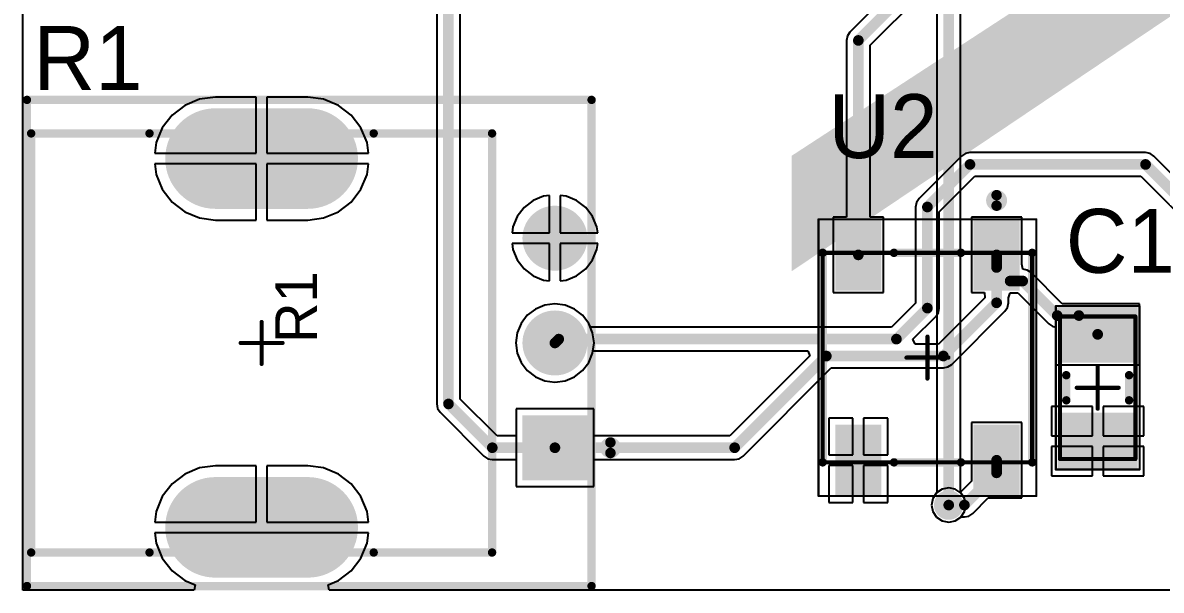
# Model space of a CAD drawing. Header units: millimetres. Extents: x 0 to 5455, y 0 to 5455.
# Drawn here: x 0 to 27.17, y 0 to 13.54 of the extents above; entities that cross this region are included whole.
import ezdxf

# ---------------------------------------------------------------- set-up
doc = ezdxf.new("R2010")
doc.units = ezdxf.units.MM
for name, color, linetype in [('BottomLayer', 5, 'Continuous'), ('BottomOverlay', 54, 'Continuous'), ('BottomSolder', 6, 'Continuous'), ('Mechanical13', 56, 'Continuous'), ('Mechanical15', 56, 'Continuous'), ('Mechanical16', 56, 'Continuous'), ('Mechanical3', 76, 'Continuous'), ('Mechanical4', 56, 'Continuous'), ('Mechanical5', 56, 'Continuous'), ('MultiLayer', 9, 'Continuous'), ('PadHoleLayer', 156, 'Continuous'), ('TopLayer', 1, 'Continuous'), ('TopOverlay', 2, 'Continuous'), ('TopPaste', 8, 'Continuous'), ('TopSolder', 216, 'Continuous'), ('ViaHoleLayer', 16, 'Continuous')]:
    doc.layers.add(name, color=color, linetype=linetype)

# ---------------------------------------------------------------- blocks, each defined once
blk = doc.blocks.new('ADAI_WS2812B_V_8')
at = {"layer": 'TopLayer'}
for points in [[(-3.2, 2.1), (-1.7, 2.1), (-1.7, 1.2), (-3.2, 1.2)], [(1.7, 2.1), (3.2, 2.1), (3.2, 1.2), (1.7, 1.2)], [(-3.2, -1.2), (-1.7, -1.2), (-1.7, -2.1), (-3.2, -2.1)], [(1.7, -1.2), (3.2, -1.2), (3.2, -2.1), (1.7, -2.1)]]:
    blk.add_hatch(color=1, dxfattribs=at).paths.add_polyline_path(points)
at = {"layer": 'TopPaste'}
for points in [[(-3.2, 2.1), (-1.7, 2.1), (-1.7, 1.2), (-3.2, 1.2)], [(1.7, 2.1), (3.2, 2.1), (3.2, 1.2), (1.7, 1.2)], [(-3.2, -1.2), (-1.7, -1.2), (-1.7, -2.1), (-3.2, -2.1)], [(1.7, -1.2), (3.2, -1.2), (3.2, -2.1), (1.7, -2.1)]]:
    blk.add_hatch(color=8, dxfattribs=at).paths.add_polyline_path(points)
at = {"layer": 'TopSolder'}
for points in [[(-3.302, 2.202), (-1.598, 2.202), (-1.598, 1.098), (-3.302, 1.098)], [(1.598, 2.202), (3.302, 2.202), (3.302, 1.098), (1.598, 1.098)], [(-3.302, -1.098), (-1.598, -1.098), (-1.598, -2.202), (-3.302, -2.202)], [(1.598, -1.098), (3.302, -1.098), (3.302, -2.202), (1.598, -2.202)]]:
    blk.add_hatch(color=216, dxfattribs=at).paths.add_polyline_path(points)
at = {"layer": 'Mechanical13', "const_width": 0.1}
for points in [[(2.5, 2.5), (-2.5, 2.5)], [(-2.5, -2.5), (-2.5, 2.5)], [(2.5, -2.5), (2.5, 2.5)], [(2.5, -2.5), (-2.5, -2.5)]]:
    blk.add_lwpolyline(points, dxfattribs=at)
at = {"layer": 'Mechanical13', "const_width": 0.05}
for points in [[(-2.525, 2.5, 1), (-2.475, 2.5, 1)], [(-2.525, 2.5, 1), (-2.475, 2.5, 1)], [(2.475, 2.5, 1), (2.525, 2.5, 1)], [(2.475, 2.5, 1), (2.525, 2.5, 1)], [(-2.525, -2.5, 1), (-2.475, -2.5, 1)], [(-2.525, -2.5, 1), (-2.475, -2.5, 1)], [(2.475, -2.5, 1), (2.525, -2.5, 1)], [(2.475, -2.5, 1), (2.525, -2.5, 1)]]:
    blk.add_lwpolyline(points, format="xyb", close=True, dxfattribs=at)
at = {"layer": 'Mechanical15'}
for points, const_width in [([(-3.3, -2.598), (-3.3, 2.6)], 0.05), ([(3.3, 2.6), (-3.3, 2.6)], 0.05), ([(3.3, -2.6), (3.3, 2.6)], 0.05), ([(0, -0.5), (0, 0.5)], 0.1), ([(0.5, 0), (-0.5, 0)], 0.1), ([(3.3, -2.6), (-3.3, -2.6)], 0.05)]:
    blk.add_lwpolyline(points, dxfattribs=dict(at, const_width=const_width))
for points, const_width in [([(-3.313, 2.6, 1), (-3.288, 2.6, 1)], 0.025), ([(-3.313, 2.6, 1), (-3.288, 2.6, 1)], 0.025), ([(3.288, 2.6, 1), (3.313, 2.6, 1)], 0.025), ([(3.288, 2.6, 1), (3.313, 2.6, 1)], 0.025), ([(-0.025, 0.5, 1), (0.025, 0.5, 1)], 0.05), ([(-0.525, 0, 1), (-0.475, 0, 1)], 0.05), ([(0.475, 0, 1), (0.525, 0, 1)], 0.05), ([(-0.025, -0.5, 1), (0.025, -0.5, 1)], 0.05), ([(-3.313, -2.598, 1), (-3.288, -2.598, 1)], 0.025), ([(-3.313, -2.6, 1), (-3.288, -2.6, 1)], 0.025), ([(3.288, -2.6, 1), (3.313, -2.6, 1)], 0.025), ([(3.288, -2.6, 1), (3.313, -2.6, 1)], 0.025)]:
    blk.add_lwpolyline(points, format="xyb", close=True, dxfattribs=dict(at, const_width=const_width))
at = {"layer": 'TopOverlay', "const_width": 0.2}
for points in [[(2.5, 2.5), (-2.5, 2.5)], [(-2.5, -0.8), (-2.5, 0.8)], [(2.5, -0.8), (2.5, 0.8)], [(2.5, -2.5), (-2.5, -2.5)]]:
    blk.add_lwpolyline(points, dxfattribs=at)
at = {"layer": 'TopOverlay'}
for points, const_width in [([(-2.55, 2.5, 1), (-2.45, 2.5, 1)], 0.1), ([(2.45, 2.5, 1), (2.55, 2.5, 1)], 0.1), ([(-3.625, 1.65, 1), (-3.875, 1.65, 1)], 0.25), ([(-3.938, 1.65, 1), (-3.813, 1.65, 1)], 0.125), ([(-3.687, 1.65, 1), (-3.562, 1.65, 1)], 0.125), ([(-2.55, 0.8, 1), (-2.45, 0.8, 1)], 0.1), ([(2.45, 0.8, 1), (2.55, 0.8, 1)], 0.1), ([(-2.55, -0.8, 1), (-2.45, -0.8, 1)], 0.1), ([(2.45, -0.8, 1), (2.55, -0.8, 1)], 0.1), ([(-2.55, -2.5, 1), (-2.45, -2.5, 1)], 0.1), ([(2.45, -2.5, 1), (2.55, -2.5, 1)], 0.1)]:
    blk.add_lwpolyline(points, format="xyb", close=True, dxfattribs=dict(at, const_width=const_width))
blk = doc.blocks.new('FP_PTV09A_4_MFG_16')
at = {"layer": 'BottomLayer'}
h = blk.add_hatch(color=5, dxfattribs=at)
edge = h.paths.add_edge_path()
edge.add_arc((-4.4, -1.1), 1.2, 180, 360)
edge.add_line((-3.2, -1.1), (-3.2, 1.1))
edge.add_arc((-4.4, 1.1), 1.2, 0, 180)
edge.add_line((-5.6, 1.1), (-5.6, -1.1))
h = blk.add_hatch(color=5, dxfattribs=at)
edge = h.paths.add_edge_path()
edge.add_arc((4.4, -1.1), 1.2, 180, 360)
edge.add_line((5.6, -1.1), (5.6, 1.1))
edge.add_arc((4.4, 1.1), 1.2, 0, 180)
edge.add_line((3.2, 1.1), (3.2, -1.1))
blk.add_hatch(color=5, dxfattribs=at).paths.add_polyline_path([(-3.275, -6.225), (-1.725, -6.225), (-1.725, -7.775), (-3.275, -7.775)])
h = blk.add_hatch(color=5, dxfattribs=at)
edge = h.paths.add_edge_path()
edge.add_arc((0, -7), 0.775, 0, 360)
h = blk.add_hatch(color=5, dxfattribs=at)
edge = h.paths.add_edge_path()
edge.add_arc((2.5, -7), 0.775, 0, 360)
at = {"layer": 'BottomSolder'}
h = blk.add_hatch(color=6, dxfattribs=at)
edge = h.paths.add_edge_path()
edge.add_arc((-4.4, -1.1), 1.2, 180, 360)
edge.add_line((-3.2, -1.1), (-3.2, 1.1))
edge.add_arc((-4.4, 1.1), 1.2, 0, 180)
edge.add_line((-5.6, 1.1), (-5.6, -1.1))
h = blk.add_hatch(color=6, dxfattribs=at)
edge = h.paths.add_edge_path()
edge.add_arc((4.4, -1.1), 1.2, 180, 360)
edge.add_line((5.6, -1.1), (5.6, 1.1))
edge.add_arc((4.4, 1.1), 1.2, 0, 180)
edge.add_line((3.2, 1.1), (3.2, -1.1))
blk.add_hatch(color=6, dxfattribs=at).paths.add_polyline_path([(-3.275, -6.225), (-1.725, -6.225), (-1.725, -7.775), (-3.275, -7.775)])
h = blk.add_hatch(color=6, dxfattribs=at)
edge = h.paths.add_edge_path()
edge.add_arc((0, -7), 0.775, 0, 360)
h = blk.add_hatch(color=6, dxfattribs=at)
edge = h.paths.add_edge_path()
edge.add_arc((2.5, -7), 0.775, 0, 360)
at = {"layer": 'MultiLayer'}
h = blk.add_hatch(color=9, dxfattribs=at)
edge = h.paths.add_edge_path()
edge.add_arc((-4.4, -1.1), 1.2, 180, 360)
edge.add_line((-3.2, -1.1), (-3.2, 1.1))
edge.add_arc((-4.4, 1.1), 1.2, 0, 180)
edge.add_line((-5.6, 1.1), (-5.6, -1.1))
h = blk.add_hatch(color=9, dxfattribs=at)
edge = h.paths.add_edge_path()
edge.add_arc((4.4, -1.1), 1.2, 180, 360)
edge.add_line((5.6, -1.1), (5.6, 1.1))
edge.add_arc((4.4, 1.1), 1.2, 0, 180)
edge.add_line((3.2, 1.1), (3.2, -1.1))
blk.add_hatch(color=9, dxfattribs=at).paths.add_polyline_path([(-3.275, -6.225), (-1.725, -6.225), (-1.725, -7.775), (-3.275, -7.775)])
h = blk.add_hatch(color=9, dxfattribs=at)
edge = h.paths.add_edge_path()
edge.add_arc((0, -7), 0.775, 0, 360)
h = blk.add_hatch(color=9, dxfattribs=at)
edge = h.paths.add_edge_path()
edge.add_arc((2.5, -7), 0.775, 0, 360)
at = {"layer": 'PadHoleLayer'}
h = blk.add_hatch(color=156, dxfattribs=at)
edge = h.paths.add_edge_path()
edge.add_arc((-4.4, -1.1), 0.9, 180, 360)
edge.add_line((-3.5, -1.1), (-3.5, 1.1))
edge.add_arc((-4.4, 1.1), 0.9, 0, 180)
edge.add_line((-5.3, 1.1), (-5.3, -1.1))
h = blk.add_hatch(color=156, dxfattribs=at)
edge = h.paths.add_edge_path()
edge.add_arc((4.4, -1.1), 0.9, 180, 360)
edge.add_line((5.3, -1.1), (5.3, 1.1))
edge.add_arc((4.4, 1.1), 0.9, 0, 180)
edge.add_line((3.5, 1.1), (3.5, -1.1))
h = blk.add_hatch(color=156, dxfattribs=at)
edge = h.paths.add_edge_path()
edge.add_arc((-2.5, -7), 0.5, 0, 360)
h = blk.add_hatch(color=156, dxfattribs=at)
edge = h.paths.add_edge_path()
edge.add_arc((0, -7), 0.5, 0, 360)
h = blk.add_hatch(color=156, dxfattribs=at)
edge = h.paths.add_edge_path()
edge.add_arc((2.5, -7), 0.5, 0, 360)
at = {"layer": 'TopLayer'}
h = blk.add_hatch(color=1, dxfattribs=at)
edge = h.paths.add_edge_path()
edge.add_arc((-4.4, -1.1), 1.2, 180, 360)
edge.add_line((-3.2, -1.1), (-3.2, 1.1))
edge.add_arc((-4.4, 1.1), 1.2, 0, 180)
edge.add_line((-5.6, 1.1), (-5.6, -1.1))
h = blk.add_hatch(color=1, dxfattribs=at)
edge = h.paths.add_edge_path()
edge.add_arc((4.4, -1.1), 1.2, 180, 360)
edge.add_line((5.6, -1.1), (5.6, 1.1))
edge.add_arc((4.4, 1.1), 1.2, 0, 180)
edge.add_line((3.2, 1.1), (3.2, -1.1))
blk.add_hatch(color=1, dxfattribs=at).paths.add_polyline_path([(-3.275, -6.225), (-1.725, -6.225), (-1.725, -7.775), (-3.275, -7.775)])
h = blk.add_hatch(color=1, dxfattribs=at)
edge = h.paths.add_edge_path()
edge.add_arc((0, -7), 0.775, 0, 360)
h = blk.add_hatch(color=1, dxfattribs=at)
edge = h.paths.add_edge_path()
edge.add_arc((2.5, -7), 0.775, 0, 360)
at = {"layer": 'TopSolder'}
h = blk.add_hatch(color=216, dxfattribs=at)
edge = h.paths.add_edge_path()
edge.add_arc((-4.4, -1.1), 1.2, 180, 360)
edge.add_line((-3.2, -1.1), (-3.2, 1.1))
edge.add_arc((-4.4, 1.1), 1.2, 0, 180)
edge.add_line((-5.6, 1.1), (-5.6, -1.1))
h = blk.add_hatch(color=216, dxfattribs=at)
edge = h.paths.add_edge_path()
edge.add_arc((4.4, -1.1), 1.2, 180, 360)
edge.add_line((5.6, -1.1), (5.6, 1.1))
edge.add_arc((4.4, 1.1), 1.2, 0, 180)
edge.add_line((3.2, 1.1), (3.2, -1.1))
blk.add_hatch(color=216, dxfattribs=at).paths.add_polyline_path([(-3.275, -6.225), (-1.725, -6.225), (-1.725, -7.775), (-3.275, -7.775)])
h = blk.add_hatch(color=216, dxfattribs=at)
edge = h.paths.add_edge_path()
edge.add_arc((0, -7), 0.775, 0, 360)
h = blk.add_hatch(color=216, dxfattribs=at)
edge = h.paths.add_edge_path()
edge.add_arc((2.5, -7), 0.775, 0, 360)
at = {"layer": 'Mechanical16', "const_width": 0.1}
for points in [[(0, 0.5), (0, -0.5)], [(-0.5, 0), (0.5, 0)]]:
    blk.add_lwpolyline(points, dxfattribs=at)
at = {"layer": 'Mechanical16', "const_width": 0.05}
for points in [[(-0.025, 0.5, 1), (0.025, 0.5, 1)], [(-0.525, 0, 1), (-0.475, 0, 1)], [(0.475, 0, 1), (0.525, 0, 1)], [(-0.025, -0.5, 1), (0.025, -0.5, 1)]]:
    blk.add_lwpolyline(points, format="xyb", close=True, dxfattribs=at)
at = {"layer": 'Mechanical3', "const_width": 0.2}
for points in [[(-5, 5.5), (-5, -5.5)], [(-5, 5.5), (5, 5.5)], [(5, 5.5), (5, -5.5)], [(-5, -5.5), (5, -5.5)]]:
    blk.add_lwpolyline(points, dxfattribs=at)
at = {"layer": 'Mechanical3', "const_width": 0.1}
for points in [[(-5.05, 5.5, 1), (-4.95, 5.5, 1)], [(-5.05, 5.5, 1), (-4.95, 5.5, 1)], [(4.95, 5.5, 1), (5.05, 5.5, 1)], [(4.95, 5.5, 1), (5.05, 5.5, 1)], [(-5.05, -5.5, 1), (-4.95, -5.5, 1)], [(-5.05, -5.5, 1), (-4.95, -5.5, 1)], [(4.95, -5.5, 1), (5.05, -5.5, 1)], [(4.95, -5.5, 1), (5.05, -5.5, 1)]]:
    blk.add_lwpolyline(points, format="xyb", close=True, dxfattribs=at)
at = {"layer": 'Mechanical4', "const_width": 0.2}
for points in [[(-5.8, 5.6), (-5.8, -7.875)], [(-5.8, 5.6), (5.8, 5.6)], [(5.8, 5.6), (5.8, -7.875)], [(-5.8, -7.875), (5.8, -7.875)]]:
    blk.add_lwpolyline(points, dxfattribs=at)
at = {"layer": 'Mechanical4', "const_width": 0.1}
for points in [[(-5.85, 5.6, 1), (-5.75, 5.6, 1)], [(-5.85, 5.6, 1), (-5.75, 5.6, 1)], [(5.75, 5.6, 1), (5.85, 5.6, 1)], [(5.75, 5.6, 1), (5.85, 5.6, 1)], [(-5.85, -7.875, 1), (-5.75, -7.875, 1)], [(-5.85, -7.875, 1), (-5.75, -7.875, 1)], [(5.75, -7.875, 1), (5.85, -7.875, 1)], [(5.75, -7.875, 1), (5.85, -7.875, 1)]]:
    blk.add_lwpolyline(points, format="xyb", close=True, dxfattribs=at)
at = {"layer": 'Mechanical5', "const_width": 0.2}
for points in [[(-5.8, 5.6), (-5.8, -7.875)], [(-5.8, 5.6), (5.8, 5.6)], [(5.8, 5.6), (5.8, -7.875)], [(-5.8, -7.875), (5.8, -7.875)]]:
    blk.add_lwpolyline(points, dxfattribs=at)
at = {"layer": 'Mechanical5', "const_width": 0.1}
for points in [[(-5.85, 5.6, 1), (-5.75, 5.6, 1)], [(-5.85, 5.6, 1), (-5.75, 5.6, 1)], [(5.75, 5.6, 1), (5.85, 5.6, 1)], [(5.75, 5.6, 1), (5.85, 5.6, 1)], [(-5.85, -7.875, 1), (-5.75, -7.875, 1)], [(-5.85, -7.875, 1), (-5.75, -7.875, 1)], [(5.75, -7.875, 1), (5.85, -7.875, 1)], [(5.75, -7.875, 1), (5.85, -7.875, 1)]]:
    blk.add_lwpolyline(points, format="xyb", close=True, dxfattribs=at)
at = {"layer": 'TopOverlay', "const_width": 0.2}
for points in [[(-5, 5.5), (-5, 2.675)], [(-5, 5.5), (5, 5.5)], [(5, 5.5), (5, 2.675)], [(-5, -2.675), (-5, -5.5)], [(5, -2.675), (5, -5.5)], [(-5, -5.5), (5, -5.5)]]:
    blk.add_lwpolyline(points, dxfattribs=at)
at = {"layer": 'TopOverlay'}
for points, const_width in [([(-5.05, 5.5, 1), (-4.95, 5.5, 1)], 0.1), ([(-5.05, 5.5, 1), (-4.95, 5.5, 1)], 0.1), ([(4.95, 5.5, 1), (5.05, 5.5, 1)], 0.1), ([(4.95, 5.5, 1), (5.05, 5.5, 1)], 0.1), ([(-5.05, 2.675, 1), (-4.95, 2.675, 1)], 0.1), ([(4.95, 2.675, 1), (5.05, 2.675, 1)], 0.1), ([(-5.05, -2.675, 1), (-4.95, -2.675, 1)], 0.1), ([(4.95, -2.675, 1), (5.05, -2.675, 1)], 0.1), ([(-5.05, -5.5, 1), (-4.95, -5.5, 1)], 0.1), ([(-5.05, -5.5, 1), (-4.95, -5.5, 1)], 0.1), ([(4.95, -5.5, 1), (5.05, -5.5, 1)], 0.1), ([(4.95, -5.5, 1), (5.05, -5.5, 1)], 0.1), ([(-2.375, -8.325, 1), (-2.625, -8.325, 1)], 0.25), ([(-2.688, -8.325, 1), (-2.563, -8.325, 1)], 0.125), ([(-2.437, -8.325, 1), (-2.312, -8.325, 1)], 0.125)]:
    blk.add_lwpolyline(points, format="xyb", close=True, dxfattribs=dict(at, const_width=const_width))
at = {"layer": 'Mechanical5'}
blk.add_text('R1', height=1, dxfattribs=at).set_placement((0, -1.326))
blk = doc.blocks.new('CAPC3216X180X55LL20T25_35')
at = {"layer": 'TopLayer'}
for points in [[(-1.85, -0.85), (-1.85, 0.85), (-0.7, 0.85), (-0.7, -0.85)], [(0.7, -0.85), (0.7, 0.85), (1.85, 0.85), (1.85, -0.85)]]:
    blk.add_hatch(color=1, dxfattribs=at).paths.add_polyline_path(points)
at = {"layer": 'TopPaste'}
for points in [[(-1.85, -0.85), (-1.85, 0.85), (-0.7, 0.85), (-0.7, -0.85)], [(0.7, -0.85), (0.7, 0.85), (1.85, 0.85), (1.85, -0.85)]]:
    blk.add_hatch(color=8, dxfattribs=at).paths.add_polyline_path(points)
at = {"layer": 'TopSolder'}
for points in [[(-1.952, -0.952), (-1.952, 0.952), (-0.598, 0.952), (-0.598, -0.952)], [(0.598, -0.952), (0.598, 0.952), (1.952, 0.952), (1.952, -0.952)]]:
    blk.add_hatch(color=216, dxfattribs=at).paths.add_polyline_path(points)
at = {"layer": 'Mechanical13', "const_width": 0.1}
for points in [[(-1.7, 0.9), (1.7, 0.9)], [(-1.7, 0.9), (-1.7, -0.9)], [(1.7, 0.9), (1.7, -0.9)], [(-1.7, -0.9), (1.7, -0.9)]]:
    blk.add_lwpolyline(points, dxfattribs=at)
at = {"layer": 'Mechanical13', "const_width": 0.05}
for points in [[(-1.725, 0.9, 1), (-1.675, 0.9, 1)], [(-1.725, 0.9, 1), (-1.675, 0.9, 1)], [(1.675, 0.9, 1), (1.725, 0.9, 1)], [(1.675, 0.9, 1), (1.725, 0.9, 1)], [(-1.725, -0.9, 1), (-1.675, -0.9, 1)], [(-1.725, -0.9, 1), (-1.675, -0.9, 1)], [(1.675, -0.9, 1), (1.725, -0.9, 1)], [(1.675, -0.9, 1), (1.725, -0.9, 1)]]:
    blk.add_lwpolyline(points, format="xyb", close=True, dxfattribs=at)
at = {"layer": 'Mechanical15'}
for points, const_width in [([(-1.95, 1), (1.95, 1)], 0.05), ([(-1.95, 1), (-1.95, -1)], 0.05), ([(1.95, 1), (1.95, -1)], 0.05), ([(0, 0.5), (0, -0.5)], 0.1), ([(-0.5, 0), (0.5, 0)], 0.1), ([(-1.95, -1), (1.95, -1)], 0.05)]:
    blk.add_lwpolyline(points, dxfattribs=dict(at, const_width=const_width))
for points, const_width in [([(-1.963, 1, 1), (-1.938, 1, 1)], 0.025), ([(-1.963, 1, 1), (-1.938, 1, 1)], 0.025), ([(1.937, 1, 1), (1.962, 1, 1)], 0.025), ([(1.937, 1, 1), (1.962, 1, 1)], 0.025), ([(-0.025, 0.5, 1), (0.025, 0.5, 1)], 0.05), ([(-0.525, 0, 1), (-0.475, 0, 1)], 0.05), ([(0.475, 0, 1), (0.525, 0, 1)], 0.05), ([(-0.025, -0.5, 1), (0.025, -0.5, 1)], 0.05), ([(-1.963, -1, 1), (-1.938, -1, 1)], 0.025), ([(-1.963, -1, 1), (-1.938, -1, 1)], 0.025), ([(1.937, -1, 1), (1.962, -1, 1)], 0.025), ([(1.937, -1, 1), (1.962, -1, 1)], 0.025)]:
    blk.add_lwpolyline(points, format="xyb", close=True, dxfattribs=dict(at, const_width=const_width))
at = {"layer": 'TopOverlay', "const_width": 0.2}
for points in [[(-0.3, 0.75), (0.3, 0.75)], [(-0.3, -0.75), (0.3, -0.75)]]:
    blk.add_lwpolyline(points, dxfattribs=at)
at = {"layer": 'TopOverlay', "const_width": 0.1}
for points in [[(-0.35, 0.75, 1), (-0.25, 0.75, 1)], [(0.25, 0.75, 1), (0.35, 0.75, 1)], [(-0.35, -0.75, 1), (-0.25, -0.75, 1)], [(0.25, -0.75, 1), (0.35, -0.75, 1)]]:
    blk.add_lwpolyline(points, format="xyb", close=True, dxfattribs=at)

msp = doc.modelspace()

# ---------------------------------------------------------------- hatches: boundary and pattern name
at = {"layer": 'BottomLayer'}
h = msp.add_hatch(color=5, dxfattribs=at)
edge = h.paths.add_edge_path()
edge.add_arc((22.098, 2.032), 0.25, 0, 360)
at = {"layer": 'BottomSolder'}
h = msp.add_hatch(color=6, dxfattribs=at)
edge = h.paths.add_edge_path()
edge.add_arc((22.098, 2.032), 0.352, 0, 360)
at = {"layer": 'TopLayer'}
h = msp.add_hatch(color=1, dxfattribs=at)
edge = h.paths.add_edge_path()
edge.add_arc((22.098, 2.032), 0.25, 0, 360)
at = {"layer": 'TopSolder'}
h = msp.add_hatch(color=216, dxfattribs=at)
edge = h.paths.add_edge_path()
edge.add_arc((22.098, 2.032), 0.352, 0, 360)
at = {"layer": 'ViaHoleLayer'}
h = msp.add_hatch(color=16, dxfattribs=at)
edge = h.paths.add_edge_path()
edge.add_arc((22.098, 2.032), 0.175, 0, 360)

# ---------------------------------------------------------------- linework, layer by layer
at = {"layer": 'BottomLayer'}
for p, q in [((0, 0), (0, 79.883)), ((21.816, 26.934), (21.816, 2.324)), ((22.38, 2.324), (22.38, 27.051)), ((4.22, 11.717), (3.867, 11.57)), ((4.6, 11.767), (4.22, 11.717)), ((5.573, 11.767), (4.6, 11.767)), ((5.573, 10.427), (5.573, 11.767)), ((6.8, 11.767), (5.827, 11.767)), ((5.827, 11.767), (5.827, 10.427)), ((7.18, 11.717), (6.8, 11.767)), ((7.533, 11.57), (7.18, 11.717)), ((3.867, 11.57), (3.563, 11.337)), ((7.837, 11.337), (7.533, 11.57)), ((3.563, 11.337), (3.33, 11.033)), ((8.07, 11.033), (7.837, 11.337)), ((3.33, 11.033), (3.183, 10.68)), ((8.217, 10.68), (8.07, 11.033)), ((3.183, 10.68), (3.15, 10.427)), ((8.25, 10.427), (8.217, 10.68)), ((3.15, 10.427), (5.573, 10.427)), ((5.827, 10.427), (8.25, 10.427)), ((5.573, 10.173), (3.15, 10.173)), ((3.15, 10.173), (3.183, 9.92)), ((5.573, 8.833), (5.573, 10.173)), ((8.25, 10.173), (5.827, 10.173)), ((5.827, 10.173), (5.827, 8.833)), ((8.217, 9.92), (8.25, 10.173)), ((3.183, 9.92), (3.33, 9.567)), ((8.07, 9.567), (8.217, 9.92)), ((3.33, 9.567), (3.563, 9.263)), ((7.837, 9.263), (8.07, 9.567)), ((3.563, 9.263), (3.867, 9.03)), ((7.533, 9.03), (7.837, 9.263)), ((12.181, 9.299), (11.966, 9.134)), ((12.431, 9.403), (12.181, 9.299)), ((12.573, 9.421), (12.431, 9.403)), ((12.573, 8.527), (12.573, 9.421)), ((12.969, 9.403), (12.827, 9.421)), ((12.827, 9.421), (12.827, 8.527)), ((13.219, 9.299), (12.969, 9.403)), ((13.434, 9.134), (13.219, 9.299)), ((3.867, 9.03), (4.22, 8.883)), ((7.18, 8.883), (7.533, 9.03)), ((11.966, 9.134), (11.801, 8.919)), ((13.599, 8.919), (13.434, 9.134)), ((4.22, 8.883), (4.6, 8.833)), ((4.6, 8.833), (5.573, 8.833)), ((5.827, 8.833), (6.8, 8.833)), ((6.8, 8.833), (7.18, 8.883)), ((11.801, 8.919), (11.697, 8.669)), ((13.703, 8.669), (13.599, 8.919)), ((11.697, 8.669), (11.679, 8.527)), ((11.679, 8.527), (12.573, 8.527)), ((12.827, 8.527), (13.721, 8.527)), ((13.721, 8.527), (13.703, 8.669)), ((12.573, 8.273), (11.679, 8.273)), ((11.679, 8.273), (11.697, 8.131)), ((12.573, 7.379), (12.573, 8.273)), ((13.721, 8.273), (12.827, 8.273)), ((12.827, 8.273), (12.827, 7.379)), ((13.703, 8.131), (13.721, 8.273)), ((11.697, 8.131), (11.801, 7.881)), ((11.801, 7.881), (11.966, 7.666)), ((13.434, 7.666), (13.599, 7.881)), ((13.599, 7.881), (13.703, 8.131)), ((11.966, 7.666), (12.181, 7.501)), ((13.219, 7.501), (13.434, 7.666)), ((12.181, 7.501), (12.431, 7.397)), ((12.431, 7.397), (12.573, 7.379)), ((12.827, 7.379), (12.969, 7.397)), ((12.969, 7.397), (13.219, 7.501)), ((12.459, 6.801), (12.234, 6.708)), ((12.7, 6.833), (12.459, 6.801)), ((12.941, 6.801), (12.7, 6.833)), ((13.166, 6.708), (12.941, 6.801)), ((12.04, 6.56), (11.892, 6.366)), ((12.234, 6.708), (12.04, 6.56)), ((13.36, 6.56), (13.166, 6.708)), ((13.508, 6.366), (13.36, 6.56)), ((11.892, 6.366), (11.799, 6.141)), ((13.601, 6.141), (13.508, 6.366)), ((11.799, 6.141), (11.767, 5.9)), ((13.633, 5.9), (13.601, 6.141)), ((11.767, 5.9), (11.799, 5.659)), ((13.601, 5.659), (13.633, 5.9)), ((11.799, 5.659), (11.892, 5.434)), ((13.508, 5.434), (13.601, 5.659)), ((11.892, 5.434), (12.04, 5.24)), ((12.04, 5.24), (12.234, 5.092)), ((13.166, 5.092), (13.36, 5.24)), ((13.36, 5.24), (13.508, 5.434)), ((12.234, 5.092), (12.459, 4.999)), ((12.459, 4.999), (12.7, 4.967)), ((12.7, 4.967), (12.941, 4.999)), ((12.941, 4.999), (13.166, 5.092)), ((13.625, 4.325), (11.775, 4.325)), ((11.775, 4.325), (11.775, 2.475)), ((13.625, 2.475), (13.625, 4.325)), ((3.867, 2.77), (3.563, 2.537)), ((4.22, 2.917), (3.867, 2.77)), ((4.6, 2.967), (4.22, 2.917)), ((5.573, 2.967), (4.6, 2.967)), ((5.573, 1.627), (5.573, 2.967)), ((6.8, 2.967), (5.827, 2.967)), ((5.827, 2.967), (5.827, 1.627)), ((7.18, 2.917), (6.8, 2.967)), ((7.533, 2.77), (7.18, 2.917)), ((7.837, 2.537), (7.533, 2.77)), ((3.563, 2.537), (3.33, 2.233)), ((8.07, 2.233), (7.837, 2.537)), ((11.775, 2.475), (13.625, 2.475)), ((3.33, 2.233), (3.183, 1.88)), ((8.217, 1.88), (8.07, 2.233)), ((21.721, 2.188), (21.69, 2.032)), ((21.81, 2.32), (21.721, 2.188)), ((21.816, 2.324), (21.81, 2.32)), ((22.386, 2.32), (22.38, 2.324)), ((22.475, 2.188), (22.386, 2.32)), ((22.506, 2.032), (22.475, 2.188)), ((21.69, 2.032), (21.721, 1.876)), ((22.475, 1.876), (22.506, 2.032)), ((3.183, 1.88), (3.15, 1.627)), ((8.25, 1.627), (8.217, 1.88)), ((21.721, 1.876), (21.81, 1.744)), ((21.81, 1.744), (21.942, 1.655)), ((21.942, 1.655), (22.098, 1.624)), ((22.098, 1.624), (22.254, 1.655)), ((22.254, 1.655), (22.386, 1.744)), ((22.386, 1.744), (22.475, 1.876)), ((3.15, 1.627), (5.573, 1.627)), ((5.7, 1.373), (3.15, 1.373)), ((3.15, 1.373), (3.183, 1.12)), ((8.25, 1.373), (5.7, 1.373)), ((5.827, 1.627), (8.25, 1.627)), ((8.217, 1.12), (8.25, 1.373)), ((3.183, 1.12), (3.33, 0.767)), ((8.07, 0.767), (8.217, 1.12)), ((3.33, 0.767), (3.563, 0.463)), ((7.837, 0.463), (8.07, 0.767)), ((3.563, 0.463), (3.867, 0.23)), ((7.533, 0.23), (7.837, 0.463)), ((4.09, 0), (0, 0)), ((3.867, 0.23), (4.115, 0.127)), ((4.115, 0.127), (4.09, 0)), ((7.285, 0.127), (7.533, 0.23)), ((7.31, 0), (7.285, 0.127)), ((40.894, 0), (7.31, 0))]:
    msp.add_line(p, q, dxfattribs=at)
at = {"layer": 'BottomLayer', "const_width": 0.254}
msp.add_lwpolyline([(22.098, 2.032), (22.098, 27.051)], dxfattribs=at)
at = {"layer": 'BottomLayer', "const_width": 0.127}
msp.add_lwpolyline([(22.035, 2.032, 1), (22.162, 2.032, 1)], format="xyb", close=True, dxfattribs=at)
at = {"layer": 'TopLayer'}
for p, q in [((0, 0), (0, 79.629)), ((22.641, 16.218), (19.741, 13.319)), ((20.223, 13.002), (23.04, 15.819)), ((9.878, 15.24), (9.878, 4.445)), ((10.442, 4.562), (10.442, 15.123)), ((19.741, 13.319), (19.68, 13.227)), ((19.68, 13.227), (19.659, 13.119)), ((19.659, 13.119), (19.659, 13.119)), ((19.659, 13.119), (19.659, 8.901)), ((20.223, 8.901), (20.223, 13.002)), ((4.22, 11.717), (3.867, 11.57)), ((4.6, 11.767), (4.22, 11.717)), ((5.573, 11.767), (4.6, 11.767)), ((5.573, 10.427), (5.573, 11.767)), ((6.8, 11.767), (5.827, 11.767)), ((5.827, 11.767), (5.827, 10.427)), ((7.18, 11.717), (6.8, 11.767)), ((7.533, 11.57), (7.18, 11.717)), ((3.867, 11.57), (3.563, 11.337)), ((7.837, 11.337), (7.533, 11.57)), ((3.563, 11.337), (3.33, 11.033)), ((8.07, 11.033), (7.837, 11.337)), ((3.33, 11.033), (3.183, 10.68)), ((8.217, 10.68), (8.07, 11.033)), ((3.183, 10.68), (3.15, 10.427)), ((8.25, 10.427), (8.217, 10.68)), ((3.15, 10.427), (5.573, 10.427)), ((5.827, 10.427), (8.25, 10.427)), ((22.406, 10.36), (21.39, 9.344)), ((22.498, 10.421), (22.406, 10.36)), ((22.406, 10.36), (22.406, 10.36)), ((22.606, 10.442), (22.498, 10.421)), ((26.797, 10.442), (22.606, 10.442)), ((26.905, 10.421), (26.797, 10.442)), ((26.797, 10.442), (26.797, 10.442)), ((26.997, 10.36), (26.905, 10.421)), ((28.14, 9.217), (26.997, 10.36)), ((5.573, 10.173), (3.15, 10.173)), ((3.15, 10.173), (3.183, 9.92)), ((5.573, 8.833), (5.573, 10.173)), ((8.25, 10.173), (5.827, 10.173)), ((5.827, 10.173), (5.827, 8.833)), ((8.217, 9.92), (8.25, 10.173)), ((3.183, 9.92), (3.33, 9.567)), ((8.07, 9.567), (8.217, 9.92)), ((21.872, 9.027), (22.723, 9.878)), ((22.723, 9.878), (26.68, 9.878)), ((26.68, 9.878), (27.658, 8.9)), ((3.33, 9.567), (3.563, 9.263)), ((7.837, 9.263), (8.07, 9.567)), ((3.563, 9.263), (3.867, 9.03)), ((7.533, 9.03), (7.837, 9.263)), ((12.181, 9.299), (11.966, 9.134)), ((12.431, 9.403), (12.181, 9.299)), ((12.573, 9.421), (12.431, 9.403)), ((12.573, 8.527), (12.573, 9.421)), ((12.969, 9.403), (12.827, 9.421)), ((12.827, 9.421), (12.827, 8.527)), ((13.219, 9.299), (12.969, 9.403)), ((13.434, 9.134), (13.219, 9.299)), ((21.329, 9.252), (21.308, 9.144)), ((21.39, 9.344), (21.329, 9.252)), ((3.867, 9.03), (4.22, 8.883)), ((7.18, 8.883), (7.533, 9.03)), ((11.966, 9.134), (11.801, 8.919)), ((13.599, 8.919), (13.434, 9.134)), ((21.308, 9.144), (21.308, 9.144)), ((21.308, 9.144), (21.308, 6.848)), ((21.872, 6.731), (21.872, 9.027)), ((4.22, 8.883), (4.6, 8.833)), ((4.6, 8.833), (5.573, 8.833)), ((5.827, 8.833), (6.8, 8.833)), ((6.8, 8.833), (7.18, 8.883)), ((11.801, 8.919), (11.697, 8.669)), ((13.703, 8.669), (13.599, 8.919)), ((19.659, 8.901), (19.341, 8.901)), ((19.341, 8.901), (19.341, 7.101)), ((20.541, 8.901), (20.223, 8.901)), ((20.541, 7.101), (20.541, 8.901)), ((23.841, 8.901), (22.641, 8.901)), ((22.641, 8.901), (22.641, 7.101)), ((23.841, 7.784), (23.841, 8.901)), ((11.697, 8.669), (11.679, 8.527)), ((11.679, 8.527), (12.573, 8.527)), ((12.827, 8.527), (13.721, 8.527)), ((13.721, 8.527), (13.703, 8.669)), ((12.573, 8.273), (11.679, 8.273)), ((11.679, 8.273), (11.697, 8.131)), ((12.573, 7.379), (12.573, 8.273)), ((13.721, 8.273), (12.827, 8.273)), ((12.827, 8.273), (12.827, 7.379)), ((13.703, 8.131), (13.721, 8.273)), ((11.697, 8.131), (11.801, 7.881)), ((11.801, 7.881), (11.966, 7.666)), ((13.434, 7.666), (13.599, 7.881)), ((13.599, 7.881), (13.703, 8.131)), ((11.966, 7.666), (12.181, 7.501)), ((13.219, 7.501), (13.434, 7.666)), ((23.864, 7.66), (23.841, 7.784)), ((23.972, 7.639), (23.864, 7.66)), ((24.064, 7.578), (23.972, 7.639)), ((12.181, 7.501), (12.431, 7.397)), ((12.431, 7.397), (12.573, 7.379)), ((12.827, 7.379), (12.969, 7.397)), ((12.969, 7.397), (13.219, 7.501)), ((24.805, 6.836), (24.064, 7.578)), ((19.341, 7.101), (20.541, 7.101)), ((22.641, 7.101), (22.956, 7.101)), ((22.956, 7.101), (22.957, 6.974)), ((23.523, 6.974), (23.564, 7.095)), ((23.564, 7.095), (23.564, 7.095)), ((23.564, 7.095), (23.747, 7.095)), ((23.747, 7.095), (24.488, 6.354)), ((12.459, 6.801), (12.234, 6.708)), ((12.7, 6.833), (12.459, 6.801)), ((12.941, 6.801), (12.7, 6.833)), ((13.166, 6.708), (12.941, 6.801)), ((21.308, 6.848), (20.734, 6.274)), ((22.957, 6.974), (21.854, 5.87)), ((23.502, 6.75), (23.523, 6.858)), ((23.523, 6.858), (23.523, 6.974)), ((23.523, 6.858), (23.523, 6.858)), ((25.206, 6.836), (24.805, 6.836)), ((25.233, 6.831), (25.206, 6.836)), ((25.206, 6.836), (25.206, 6.836)), ((26.654, 6.831), (25.233, 6.831)), ((26.654, 5.381), (26.654, 6.831)), ((12.04, 6.56), (11.892, 6.366)), ((12.234, 6.708), (12.04, 6.56)), ((13.36, 6.56), (13.166, 6.708)), ((13.508, 6.366), (13.36, 6.56)), ((21.246, 5.988), (21.79, 6.531)), ((21.79, 6.531), (21.851, 6.623)), ((21.79, 6.531), (21.79, 6.531)), ((21.851, 6.623), (21.872, 6.731)), ((22.171, 5.388), (23.441, 6.658)), ((23.441, 6.658), (23.502, 6.75)), ((23.441, 6.658), (23.441, 6.658)), ((11.892, 6.366), (11.799, 6.141)), ((13.546, 6.274), (13.508, 6.366)), ((20.734, 6.274), (13.546, 6.274)), ((24.488, 6.354), (24.58, 6.293)), ((24.58, 6.293), (24.654, 6.278)), ((24.654, 6.278), (24.654, 5.381)), ((11.799, 6.141), (11.767, 5.9)), ((21.295, 5.87), (21.246, 5.988)), ((11.767, 5.9), (11.799, 5.659)), ((13.601, 5.659), (13.608, 5.71)), ((13.608, 5.71), (18.733, 5.71)), ((18.733, 5.71), (18.782, 5.592)), ((21.854, 5.87), (21.295, 5.87)), ((11.799, 5.659), (11.892, 5.434)), ((13.508, 5.434), (13.601, 5.659)), ((18.782, 5.592), (16.872, 3.682)), ((11.892, 5.434), (12.04, 5.24)), ((12.04, 5.24), (12.234, 5.092)), ((13.166, 5.092), (13.36, 5.24)), ((13.36, 5.24), (13.508, 5.434)), ((17.189, 3.2), (19.294, 5.306)), ((19.294, 5.306), (21.971, 5.306)), ((21.971, 5.306), (22.079, 5.327)), ((21.971, 5.306), (21.971, 5.306)), ((22.079, 5.327), (22.171, 5.388)), ((24.654, 5.381), (26.654, 5.381)), ((12.234, 5.092), (12.459, 4.999)), ((12.459, 4.999), (12.7, 4.967)), ((12.7, 4.967), (12.941, 4.999)), ((12.941, 4.999), (13.166, 5.092)), ((9.878, 4.445), (9.878, 4.445)), ((9.878, 4.445), (9.899, 4.337)), ((11.322, 3.682), (10.442, 4.562)), ((25.527, 4.385), (24.55, 4.385)), ((24.55, 4.385), (24.55, 3.683)), ((25.527, 3.683), (25.527, 4.385)), ((26.758, 4.385), (25.781, 4.385)), ((25.781, 4.385), (25.781, 3.683)), ((26.758, 3.683), (26.758, 4.385)), ((9.899, 4.337), (9.96, 4.245)), ((9.96, 4.245), (11.005, 3.2)), ((13.625, 4.325), (11.775, 4.325)), ((11.775, 4.325), (11.775, 3.682)), ((13.625, 3.682), (13.625, 4.325)), ((19.814, 4.105), (19.237, 4.105)), ((19.237, 4.105), (19.237, 3.228)), ((19.814, 3.228), (19.814, 4.105)), ((20.645, 4.105), (20.068, 4.105)), ((20.068, 4.105), (20.068, 3.228)), ((20.645, 3.228), (20.645, 4.105)), ((23.841, 4.001), (22.641, 4.001)), ((22.641, 4.001), (22.641, 2.6)), ((23.841, 2.201), (23.841, 4.001)), ((11.775, 3.682), (11.322, 3.682)), ((16.872, 3.682), (13.625, 3.682)), ((24.55, 3.683), (25.527, 3.683)), ((25.781, 3.683), (26.758, 3.683)), ((25.527, 3.429), (24.55, 3.429)), ((24.55, 3.429), (24.55, 2.727)), ((25.527, 2.727), (25.527, 3.429)), ((26.758, 3.429), (25.781, 3.429)), ((25.781, 3.429), (25.781, 2.727)), ((26.758, 2.727), (26.758, 3.429)), ((11.005, 3.2), (11.097, 3.139)), ((11.097, 3.139), (11.205, 3.118)), ((11.205, 3.118), (11.775, 3.118)), ((11.775, 3.118), (11.775, 2.475)), ((13.625, 2.475), (13.625, 3.118)), ((13.625, 3.118), (16.989, 3.118)), ((16.989, 3.118), (17.097, 3.139)), ((16.989, 3.118), (16.989, 3.118)), ((17.097, 3.139), (17.189, 3.2)), ((19.237, 3.228), (19.814, 3.228)), ((20.068, 3.228), (20.645, 3.228)), ((3.867, 2.77), (3.563, 2.537)), ((4.22, 2.917), (3.867, 2.77)), ((4.6, 2.967), (4.22, 2.917)), ((5.573, 2.967), (4.6, 2.967)), ((5.573, 1.627), (5.573, 2.967)), ((6.8, 2.967), (5.827, 2.967)), ((5.827, 2.967), (5.827, 1.627)), ((7.18, 2.917), (6.8, 2.967)), ((7.533, 2.77), (7.18, 2.917)), ((7.837, 2.537), (7.533, 2.77)), ((19.814, 2.974), (19.237, 2.974)), ((19.237, 2.974), (19.237, 2.097)), ((19.814, 2.097), (19.814, 2.974)), ((20.645, 2.974), (20.068, 2.974)), ((20.068, 2.974), (20.068, 2.097)), ((20.645, 2.097), (20.645, 2.974)), ((24.55, 2.727), (25.527, 2.727)), ((25.781, 2.727), (26.758, 2.727)), ((3.563, 2.537), (3.33, 2.233)), ((8.07, 2.233), (7.837, 2.537)), ((11.775, 2.475), (13.625, 2.475)), ((22.641, 2.6), (22.371, 2.33)), ((3.33, 2.233), (3.183, 1.88)), ((8.217, 1.88), (8.07, 2.233)), ((21.721, 2.188), (21.69, 2.032)), ((21.81, 2.32), (21.721, 2.188)), ((21.942, 2.409), (21.81, 2.32)), ((22.098, 2.44), (21.942, 2.409)), ((22.254, 2.409), (22.098, 2.44)), ((22.371, 2.33), (22.254, 2.409)), ((22.672, 1.832), (23.04, 2.201)), ((23.04, 2.201), (23.841, 2.201)), ((19.237, 2.097), (19.814, 2.097)), ((20.068, 2.097), (20.645, 2.097)), ((21.69, 2.032), (21.721, 1.876)), ((3.183, 1.88), (3.15, 1.627)), ((8.25, 1.627), (8.217, 1.88)), ((21.721, 1.876), (21.81, 1.744)), ((21.81, 1.744), (21.942, 1.655)), ((21.942, 1.655), (22.098, 1.624)), ((22.098, 1.624), (22.254, 1.655)), ((22.254, 1.655), (22.386, 1.744)), ((22.386, 1.744), (22.39, 1.75)), ((22.39, 1.75), (22.472, 1.75)), ((22.472, 1.75), (22.58, 1.771)), ((22.472, 1.75), (22.472, 1.75)), ((22.58, 1.771), (22.672, 1.832)), ((3.15, 1.627), (5.573, 1.627)), ((5.7, 1.373), (3.15, 1.373)), ((3.15, 1.373), (3.183, 1.12)), ((8.25, 1.373), (5.7, 1.373)), ((5.827, 1.627), (8.25, 1.627)), ((8.217, 1.12), (8.25, 1.373)), ((3.183, 1.12), (3.33, 0.767)), ((8.07, 0.767), (8.217, 1.12)), ((3.33, 0.767), (3.563, 0.463)), ((7.837, 0.463), (8.07, 0.767)), ((3.563, 0.463), (3.867, 0.23)), ((7.533, 0.23), (7.837, 0.463)), ((4.09, 0), (0, 0)), ((3.867, 0.23), (4.115, 0.127)), ((4.115, 0.127), (4.09, 0)), ((7.285, 0.127), (7.533, 0.23)), ((7.31, 0), (7.285, 0.127)), ((40.767, 0), (7.31, 0))]:
    msp.add_line(p, q, dxfattribs=at)
at = {"layer": 'TopLayer', "const_width": 0.254}
for points in [[(19.941, 13.119), (23.241, 16.419)], [(10.16, 4.445), (10.16, 15.24)], [(19.941, 8.001), (19.941, 13.119)], [(21.59, 9.144), (22.606, 10.16)], [(22.606, 10.16), (26.797, 10.16)], [(26.797, 10.16), (27.94, 9.017)], [(21.59, 6.731), (21.59, 9.144)], [(23.241, 7.701), (23.241, 8.001)], [(23.241, 6.858), (23.241, 7.701)], [(23.241, 7.701), (23.564, 7.378)], [(23.564, 7.378), (23.864, 7.378)], [(23.864, 7.378), (24.688, 6.554)], [(20.851, 5.992), (21.59, 6.731)], [(21.971, 5.588), (23.241, 6.858)], [(24.688, 6.554), (25.206, 6.554)], [(25.206, 6.554), (25.654, 6.106)], [(12.7, 5.9), (12.792, 5.992)], [(12.792, 5.992), (20.851, 5.992)], [(16.989, 3.4), (19.177, 5.588)], [(19.177, 5.588), (21.971, 5.588)], [(10.16, 4.445), (11.205, 3.4)], [(11.205, 3.4), (12.7, 3.4)], [(12.7, 3.4), (16.989, 3.4)], [(23.241, 2.801), (23.241, 3.101)], [(22.472, 2.032), (23.241, 2.801)], [(22.098, 2.032), (22.472, 2.032)]]:
    msp.add_lwpolyline(points, dxfattribs=at)
at = {"layer": 'TopLayer', "const_width": 0.127}
for points in [[(19.878, 13.119, 1), (20.005, 13.119, 1)], [(19.878, 13.119, 1), (20.005, 13.119, 1)], [(22.543, 10.16, 1), (22.669, 10.16, 1)], [(22.543, 10.16, 1), (22.669, 10.16, 1)], [(26.733, 10.16, 1), (26.86, 10.16, 1)], [(26.733, 10.16, 1), (26.86, 10.16, 1)], [(21.526, 9.144, 1), (21.654, 9.144, 1)], [(21.526, 9.144, 1), (21.654, 9.144, 1)], [(19.878, 8.001, 1), (20.005, 8.001, 1)], [(23.177, 8.001, 1), (23.305, 8.001, 1)], [(23.177, 7.701, 1), (23.305, 7.701, 1)], [(23.177, 7.701, 1), (23.305, 7.701, 1)], [(23.177, 7.701, 1), (23.305, 7.701, 1)], [(23.501, 7.378, 1), (23.628, 7.378, 1)], [(23.501, 7.378, 1), (23.628, 7.378, 1)], [(23.801, 7.378, 1), (23.928, 7.378, 1)], [(23.801, 7.378, 1), (23.928, 7.378, 1)], [(21.526, 6.731, 1), (21.654, 6.731, 1)], [(21.526, 6.731, 1), (21.654, 6.731, 1)], [(23.177, 6.858, 1), (23.305, 6.858, 1)], [(23.177, 6.858, 1), (23.305, 6.858, 1)], [(24.624, 6.554, 1), (24.751, 6.554, 1)], [(24.624, 6.554, 1), (24.751, 6.554, 1)], [(25.142, 6.554, 1), (25.269, 6.554, 1)], [(25.142, 6.554, 1), (25.269, 6.554, 1)], [(12.636, 5.9, 1), (12.764, 5.9, 1)], [(12.728, 5.992, 1), (12.855, 5.992, 1)], [(12.728, 5.992, 1), (12.855, 5.992, 1)], [(20.787, 5.992, 1), (20.914, 5.992, 1)], [(20.787, 5.992, 1), (20.914, 5.992, 1)], [(25.59, 6.106, 1), (25.718, 6.106, 1)], [(19.113, 5.588, 1), (19.241, 5.588, 1)], [(19.113, 5.588, 1), (19.241, 5.588, 1)], [(21.907, 5.588, 1), (22.035, 5.588, 1)], [(21.907, 5.588, 1), (22.035, 5.588, 1)], [(10.097, 4.445, 1), (10.223, 4.445, 1)], [(10.097, 4.445, 1), (10.223, 4.445, 1)], [(11.142, 3.4, 1), (11.269, 3.4, 1)], [(11.142, 3.4, 1), (11.269, 3.4, 1)], [(12.636, 3.4, 1), (12.764, 3.4, 1)], [(12.636, 3.4, 1), (12.764, 3.4, 1)], [(16.926, 3.4, 1), (17.053, 3.4, 1)], [(16.926, 3.4, 1), (17.053, 3.4, 1)], [(23.177, 3.101, 1), (23.305, 3.101, 1)], [(23.177, 2.801, 1), (23.305, 2.801, 1)], [(23.177, 2.801, 1), (23.305, 2.801, 1)], [(22.035, 2.032, 1), (22.162, 2.032, 1)], [(22.409, 2.032, 1), (22.536, 2.032, 1)], [(22.409, 2.032, 1), (22.536, 2.032, 1)]]:
    msp.add_lwpolyline(points, format="xyb", close=True, dxfattribs=at)

# ---------------------------------------------------------------- block references
for name, p, rotation in [('FP_PTV09A_4_MFG_16', (5.7, 5.9), 90), ('ADAI_WS2812B_V_8', (21.591, 5.551), 270), ('CAPC3216X180X55LL20T25_35', (25.654, 4.831), 90)]:
    msp.add_blockref(name, p, dxfattribs=dict(rotation=rotation))

# ---------------------------------------------------------------- texts
at = {"layer": 'BottomOverlay'}
msp.add_text('X', height=20, rotation=90, dxfattribs=at).set_placement((38.354, 6.477))
at = {"layer": 'TopOverlay'}
for s, p in [('R1', (0.254, 11.938)), ('U2', (19.228, 10.312)), ('C1', (24.892, 7.574))]:
    msp.add_text(s, height=1.524, dxfattribs=at).set_placement(p)

doc.saveas('drawing.dxf')
